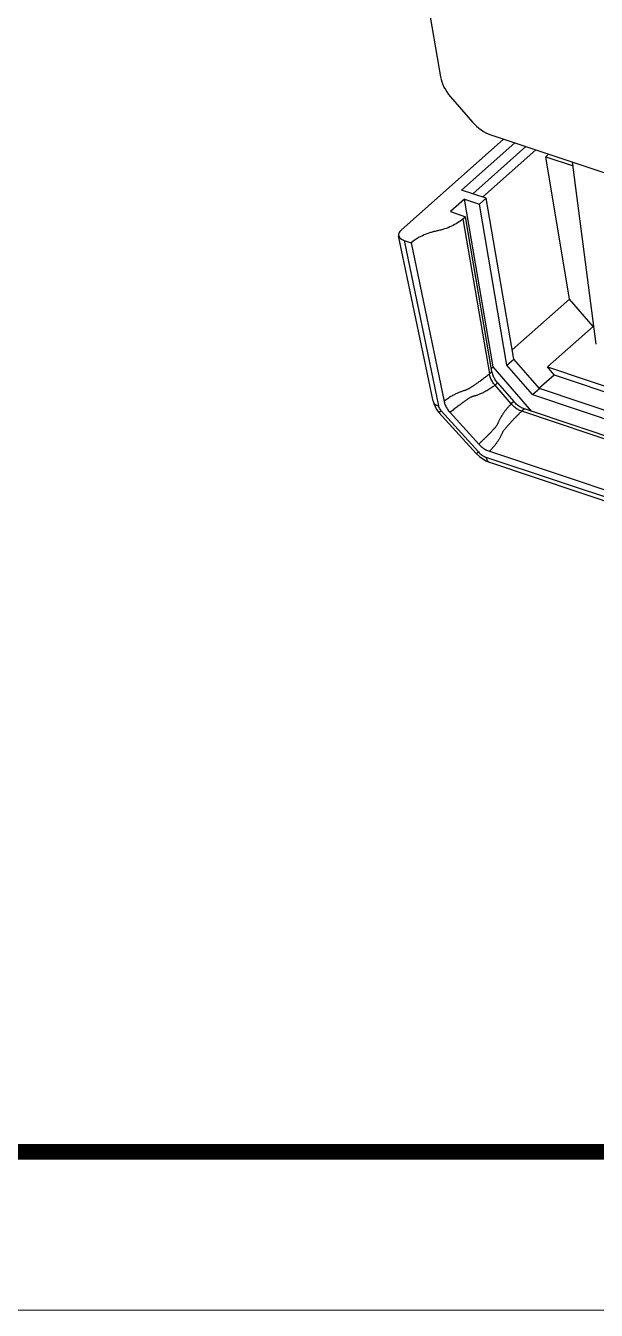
# Model space of a CAD drawing. Header units: millimetres. Extents: x 1518 to 2058, y 69 to 444.
# Drawn here: x 1704.6 to 1738, y 68.9 to 144.3 of the extents above; entities that cross this region are included whole.
import ezdxf

# ---------------------------------------------------------------- set-up
doc = ezdxf.new("R2010")
doc.units = ezdxf.units.MM
doc.layers.add('02___PRT_ALL_AXES', color=7, linetype='Continuous')
doc.layers.add('06___PRT_ALL_SURFS', color=7, linetype='Continuous')
doc.layers.add('from', color=7, linetype='Continuous', lineweight=13)

# ---------------------------------------------------------------- blocks, each defined once
blk = doc.blocks.new('*u40')
at = {"color": 7, "linetype": 'Continuous'}
for p, q in [((-79.239, 34.969), (-77.439, 24.445)), ((-76.769, 23.115), (-75.287, 21.403)), ((-73.187, 20.248), (-80.102, 14.116)), ((-72.434, 19.997), (-76.02, 16.817)), ((-74.058, 20.54), (-16.266, 1.209)), ((-71.679, 19.744), (-75.265, 16.564)), ((-74.602, 16.343), (-71.016, 19.522)), ((-70.154, 19.234), (-70.344, 19.065)), ((-68.741, 9.449), (-70.344, 19.065)), ((-70.344, 19.065), (-68.501, 18.449)), ((-74.358, 16.261), (-76.02, 16.817)), ((-75.827, 16.196), (-76.773, 15.357)), ((-73.892, 4.882), (-75.827, 16.196)), ((-75.827, 16.196), (-74.814, 15.857)), ((-74.358, 16.261), (-74.814, 15.857)), ((-72.958, 5.007), (-74.814, 15.857)), ((-72.503, 5.411), (-74.358, 16.261)), ((-76.773, 15.357), (-75.76, 15.018)), ((-75.935, 14.863), (-75.76, 15.018)), ((-75.935, 14.863), (-74.148, 4.41)), ((-73.972, 4.565), (-75.76, 15.018)), ((-79.904, 13.409), (-77.586, 2.246)), ((-79.904, 13.409), (-79.422, 13.247)), ((-79.422, 13.247), (-77.199, 2.547)), ((-72.607, 6.021), (-68.741, 9.449))]:
    blk.add_line(p, q, dxfattribs=at)
for centre, major_axis, ratio, start_param, end_param in [((-75.758, 23.956), (1.395, -1.57), 0.625687, -2.354114, -1.591633), ((-74.278, 22.247), (-1.392, 1.573), 0.62574, 1.553577, 2.316058), ((-79.376, 13.875), (0.894, 0.117), 0.572964, 2.439815, 4.008708)]:
    blk.add_ellipse(centre, major_axis=major_axis, ratio=ratio, start_param=start_param, end_param=end_param, dxfattribs=at)
at = {"color": 7, "linetype": 'Continuous', "start_tangent": (-0.748212, -0.663459), "end_tangent": (-0.748212, -0.663459)}
blk.add_spline([(-75.935, 14.863), (-76.285, 14.601), (-76.702, 14.374), (-77.172, 14.19), (-77.421, 14.116), (-77.678, 14.055), (-77.808, 14.026), (-77.936, 13.994), (-78.185, 13.92), (-78.655, 13.736), (-78.871, 13.628), (-79.422, 13.247)], degree=3, dxfattribs=at)
at = {"layer": '02___PRT_ALL_AXES', "color": 7, "linetype": 'Continuous'}
for p, q in [((-66.934, 6.412), (-68.533, 18.692)), ((-67.152, 7.603), (-68.741, 9.449)), ((-70.23, 4.874), (-67.152, 7.603)), ((-67.086, 7.581), (-67.152, 7.603)), ((-70.799, 3.442), (-69.776, 4.349)), ((-69.776, 4.349), (-70.23, 4.874)), ((-70.23, 4.874), (-64.066, 2.812)), ((-69.776, 4.349), (-64.015, 2.422))]:
    blk.add_line(p, q, dxfattribs=at)
at = {"layer": '06___PRT_ALL_SURFS', "color": 7, "linetype": 'Continuous'}
for p, q in [((-77.946, 2.56), (-80.267, 13.736)), ((-72.958, 5.007), (-72.503, 5.411)), ((-70.772, 3.413), (-72.503, 5.411)), ((-73.972, 4.565), (-74.148, 4.41)), ((-74.009, 4.778), (-73.892, 4.882)), ((-71.287, 1.873), (-73.892, 4.882)), ((-71.228, 3.009), (-72.958, 5.007)), ((-73.589, 3.804), (-73.764, 3.649)), ((-72.665, 2.379), (-73.764, 3.649)), ((-73.589, 3.804), (-72.49, 2.534)), ((-71.228, 3.009), (-70.772, 3.413)), ((-71.228, 3.009), (-13.265, -16.38)), ((-13.337, -15.799), (-70.772, 3.413)), ((-75.033, -0.967), (-77.549, 1.805)), ((-77.404, 1.912), (-74.888, -0.86)), ((-76.795, 1.804), (-74.857, -0.331)), ((-72.49, 2.534), (-72.665, 2.379)), ((-71.786, 2.04), (-71.962, 1.885)), ((-13.964, -17.515), (-71.962, 1.885)), ((-13.789, -17.36), (-71.786, 2.04)), ((-74.145, -0.818), (-15.178, -20.542)), ((-75.033, -0.967), (-74.817, -1.177)), ((-74.817, -1.177), (-74.389, -1.466)), ((-74.389, -1.466), (-74.118, -1.581)), ((-14.801, -21.145), (-74.354, -1.225)), ((-14.565, -21.501), (-74.118, -1.58))]:
    blk.add_line(p, q, dxfattribs=at)
blk.add_lwpolyline([(-77.946, 2.56), (-77.903, 2.401), (-77.706, 2.005), (-77.549, 1.805)], dxfattribs=at)
for points, start_tangent, end_tangent in [([(-74.148, 4.41), (-74.281, 4.295), (-74.414, 4.187), (-74.543, 4.086), (-74.669, 3.991), (-74.79, 3.904), (-74.903, 3.824), (-75.01, 3.75), (-75.11, 3.683), (-75.203, 3.622), (-75.288, 3.567), (-75.364, 3.517), (-75.433, 3.471), (-75.499, 3.429), (-75.566, 3.391), (-75.635, 3.356), (-75.707, 3.324), (-75.785, 3.296), (-75.87, 3.269), (-75.962, 3.241), (-76.055, 3.207), (-76.149, 3.17), (-76.246, 3.129), (-76.347, 3.083), (-76.452, 3.033), (-76.564, 2.976), (-76.683, 2.91), (-76.807, 2.835), (-76.935, 2.751), (-77.066, 2.655), (-77.199, 2.547)], (-0.748218, -0.663453), (-0.754136, -0.656718)), ([(-73.764, 3.649), (-73.944, 3.893), (-74.074, 4.152), (-74.148, 4.41)], (-0.654538, 0.756029), (-0.168575, 0.985689)), ([(-73.589, 3.804), (-73.768, 4.048), (-73.899, 4.307), (-73.972, 4.565)], (-0.654537, 0.75603), (-0.168576, 0.985689)), ([(-73.764, 3.649), (-73.902, 3.536), (-74.042, 3.435), (-74.181, 3.346), (-74.317, 3.267), (-74.449, 3.197), (-74.574, 3.136), (-74.692, 3.083), (-74.803, 3.036), (-74.907, 2.995), (-75.002, 2.96), (-75.088, 2.932), (-75.168, 2.909), (-75.245, 2.886), (-75.32, 2.86), (-75.393, 2.83), (-75.468, 2.793), (-75.546, 2.744), (-75.629, 2.686), (-75.708, 2.628), (-75.793, 2.57), (-75.883, 2.506), (-75.977, 2.439), (-76.075, 2.368), (-76.179, 2.291), (-76.291, 2.208), (-76.408, 2.118), (-76.532, 2.021), (-76.662, 1.916), (-76.795, 1.804)], (-0.748219, -0.663452), (-0.758161, -0.652067)), ([(-77.946, 2.56), (-77.941, 2.541), (-77.821, 2.365), (-77.586, 2.246)], (0.194856, -0.980832), (0.959437, -0.281923)), ([(-77.586, 2.246), (-77.549, 2.133), (-77.487, 2.019), (-77.404, 1.912)], (0.203242, -0.979128), (0.672196, -0.740373)), ([(-77.549, 1.812), (-77.547, 1.812), (-77.522, 1.819), (-77.404, 1.912)], (0.995852, -0.090985), (0.769814, 0.638268)), ([(-77.199, 2.547), (-77.118, 2.296), (-76.98, 2.042), (-76.795, 1.804)], (0.203346, -0.979107), (0.672174, -0.740393)), ([(-72.665, 2.379), (-72.748, 2.301), (-72.824, 2.223), (-72.894, 2.147), (-72.958, 2.073), (-73.017, 2), (-73.073, 1.93), (-73.123, 1.862), (-73.169, 1.798), (-73.21, 1.738), (-73.249, 1.681), (-73.285, 1.625), (-73.321, 1.569), (-73.356, 1.51), (-73.391, 1.451), (-73.425, 1.391), (-73.458, 1.329), (-73.488, 1.268), (-73.516, 1.207), (-73.543, 1.148), (-73.569, 1.089), (-73.598, 1.028), (-73.631, 0.966), (-73.667, 0.903), (-73.71, 0.838), (-73.763, 0.771), (-73.825, 0.705), (-73.891, 0.636), (-73.959, 0.564), (-74.026, 0.494), (-74.091, 0.424), (-74.157, 0.356), (-74.222, 0.288), (-74.287, 0.221), (-74.353, 0.154), (-74.422, 0.085), (-74.496, 0.011), (-74.577, -0.068), (-74.665, -0.153), (-74.759, -0.241), (-74.857, -0.331)], (-0.748217, -0.663454), (-0.740184, -0.672404)), ([(-71.962, 1.885), (-72.046, 1.809), (-72.125, 1.734), (-72.2, 1.662), (-72.271, 1.593), (-72.337, 1.526), (-72.401, 1.461), (-72.461, 1.399), (-72.517, 1.341), (-72.568, 1.288), (-72.615, 1.237), (-72.661, 1.189), (-72.706, 1.14), (-72.751, 1.091), (-72.796, 1.042), (-72.84, 0.994), (-72.883, 0.945), (-72.926, 0.894), (-72.97, 0.843), (-73.014, 0.789), (-73.06, 0.733), (-73.107, 0.678), (-73.151, 0.624), (-73.192, 0.571), (-73.231, 0.513), (-73.269, 0.442), (-73.308, 0.354), (-73.35, 0.262), (-73.395, 0.176), (-73.442, 0.092), (-73.49, 0.01), (-73.539, -0.07), (-73.589, -0.149), (-73.641, -0.227), (-73.695, -0.303), (-73.752, -0.38), (-73.814, -0.46), (-73.885, -0.545), (-73.963, -0.634), (-74.049, -0.725), (-74.145, -0.818)], (-0.748211, -0.663461), (-0.7345, -0.678609)), ([(-71.962, 1.885), (-72.209, 1.997), (-72.448, 2.166), (-72.665, 2.379)], (-0.948352, 0.31722), (-0.654537, 0.75603)), ([(-71.786, 2.04), (-72.034, 2.153), (-72.273, 2.321), (-72.49, 2.534)], (-0.948352, 0.31722), (-0.654537, 0.75603)), ([(-75.032, -0.959), (-75.03, -0.959), (-75.006, -0.953), (-74.888, -0.86)], (0.995841, -0.091113), (0.769814, 0.638268)), ([(-74.888, -0.86), (-74.766, -0.979), (-74.632, -1.083), (-74.493, -1.166), (-74.354, -1.225)], (0.672203, -0.740367), (0.948349, -0.317229)), ([(-74.857, -0.331), (-74.636, -0.54), (-74.393, -0.706), (-74.145, -0.818)], (0.672175, -0.740392), (0.948352, -0.317221)), ([(-74.118, -1.58), (-74.128, -1.577), (-74.272, -1.453), (-74.354, -1.225)], (-0.950761, 0.309924), (-0.16401, 0.986459))]:
    blk.add_spline(points, degree=3, dxfattribs=dict(at, start_tangent=start_tangent, end_tangent=end_tangent))

msp = doc.modelspace()

# ---------------------------------------------------------------- linework, layer by layer
at = {"layer": 'from'}
msp.add_lwpolyline([(1518.224, 68.91), (2057.764, 68.91), (2057.764, 443.842), (1518.224, 443.842)], close=True, dxfattribs=at)
at = {"layer": 'from', "const_width": 0.93}
msp.add_lwpolyline([(1527.523, 78.208), (1527.523, 434.543), (2048.466, 434.543), (2048.466, 78.208), (1527.523, 78.208)], dxfattribs=at)

# ---------------------------------------------------------------- block references
at = {"xscale": 0.8693999999999998, "yscale": 0.8693999999999998, "zscale": 0.8693999999999998}
msp.add_blockref('*u40', (1796.23, 120.02), dxfattribs=at)

doc.saveas('drawing.dxf')
